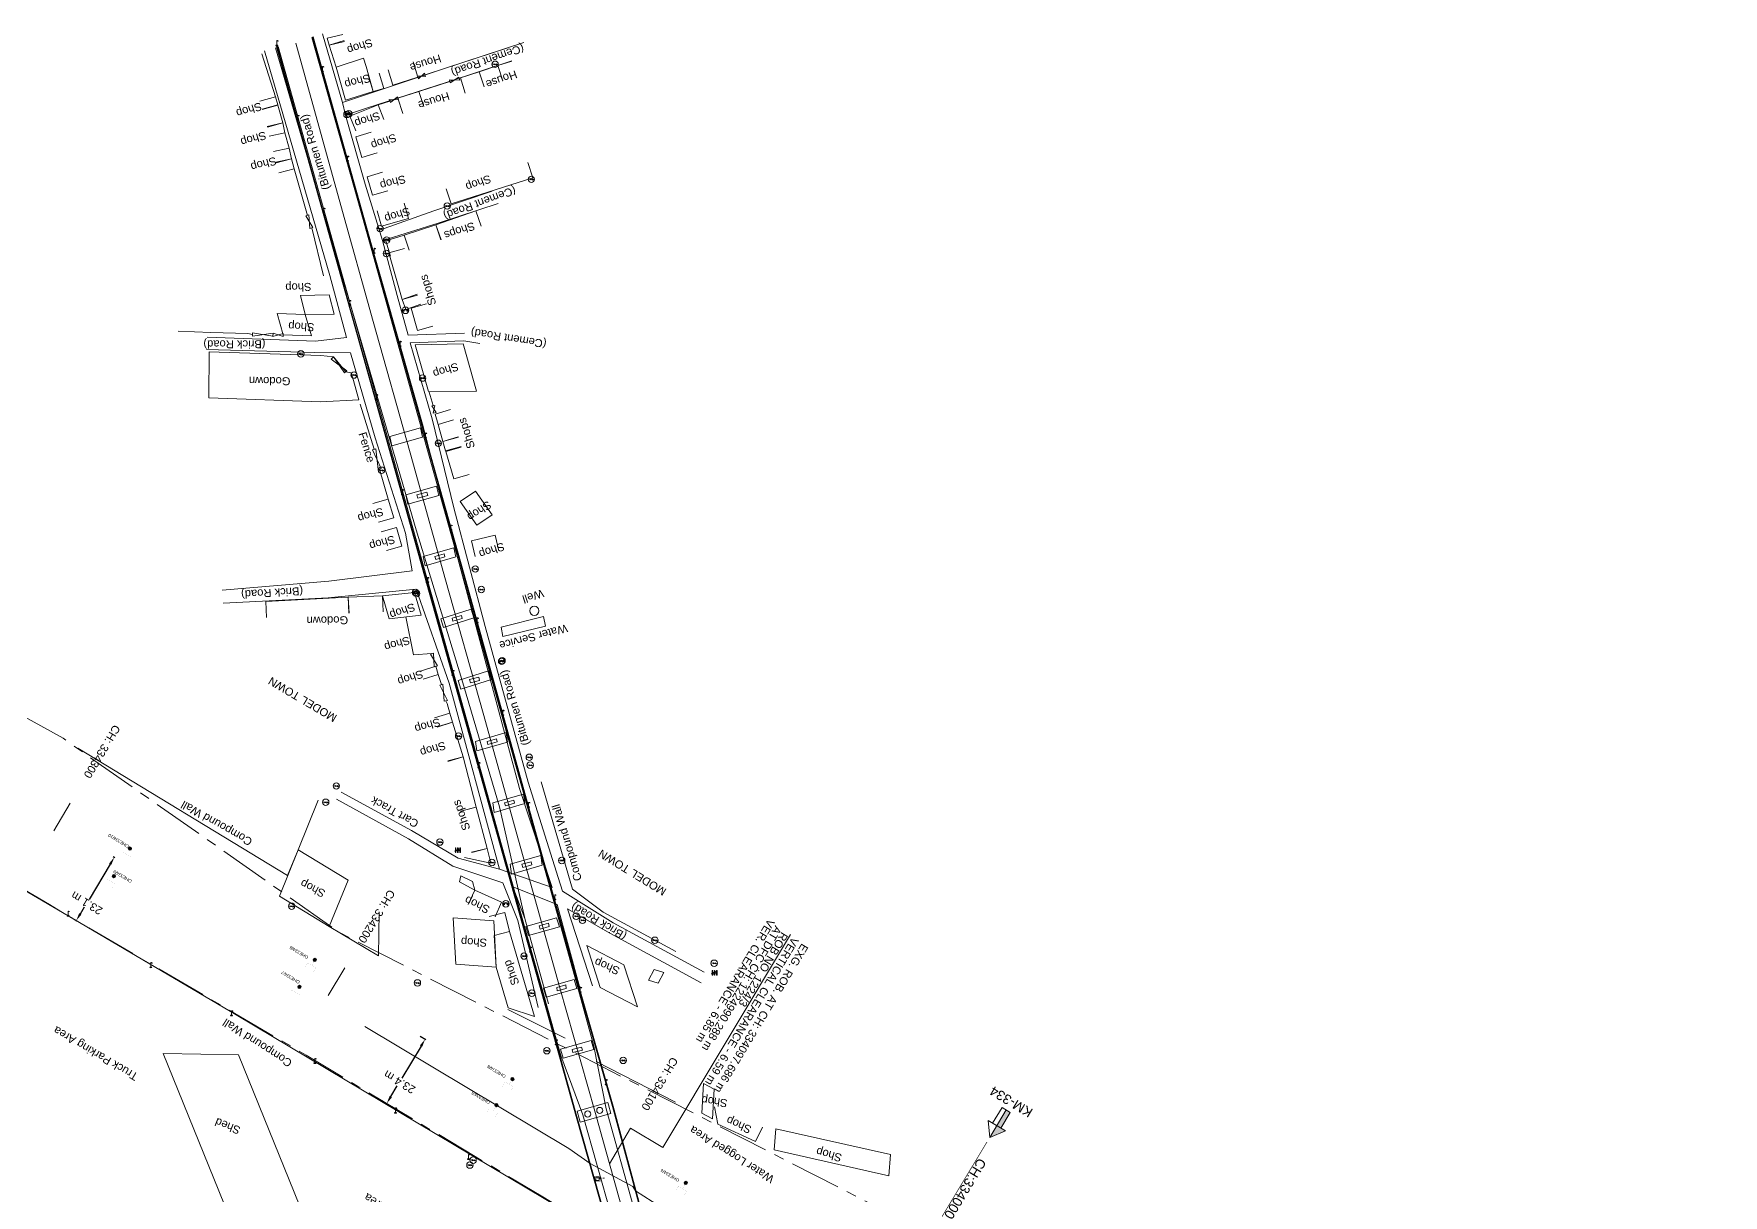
# Model space of a CAD drawing. Header units: metres. Extents: x -1651858 to 619161, y 795717 to 3398838.
# Drawn here: x 616146 to 616674, y 3398475 to 3398838 of the extents above; entities that cross this region are included whole.
import ezdxf
from ezdxf.enums import TextEntityAlignment as Align

# ---------------------------------------------------------------- set-up
doc = ezdxf.new("R2010")
doc.units = ezdxf.units.M
doc.header["$MEASUREMENT"] = 0
doc.linetypes.add('CENTER', pattern=[50.8, 31.75, -6.35, 6.35, -6.35])
doc.linetypes.add('PHANTOM2', pattern=[1.25, 0.625, -0.125, 0.125, -0.125, 0.125, -0.125])
doc.layers.get('Defpoints').update_dxf_attribs({"lineweight": 0})
for name, color, linetype, lineweight in [('Bridge Parapet', 7, 'Continuous', 0), ('Cart Track', 34, 'Continuous', 0), ('Commercial Building Pucca', 251, 'Continuous', 0), ('Commercial Building Semipucca', 251, 'Continuous', 0), ('Compound Wall', 251, 'Continuous', 0), ('DFCC BOUNDARY', 6, 'CENTER', 0), ('Electric Pole', 251, 'Continuous', 0), ('Existing Chainage', 7, 'Continuous', 0), ('Existing Railway Boundary', 7, 'CENTER', 0), ('Fence', 251, 'F-LINE', 0), ('Flyover', 34, 'Continuous', 0), ('Gate', 251, 'Continuous', 0), ('Grill', 251, 'Continuous', 0), ('KM STONE', 7, 'Continuous', 0), ('Lamp_Post', 7, 'Continuous', 0), ('LC DETAILS IN PLAN', 7, 'Continuous', 0), ('MATCH LINE', 7, 'Continuous', 0), ('OHE MAST', 8, 'Continuous', 0), ('OHE MAST TEXT', 8, 'Continuous', 0), ('Piers_Abutment', 7, 'Continuous', 0), ('Residential Building Pucca', 251, 'Continuous', 0), ('Shed', 251, 'Continuous', 0), ('Subroad Edge', 34, 'Continuous', 0), ('Tbm Pillar', 251, 'Continuous', 0), ('Telephone_Pole', 251, 'Continuous', 0), ('Text', 251, 'Continuous', 0), ('Transformer', 251, 'Continuous', 0), ('Village Name', 7, 'Continuous', 0), ('Well', 5, 'Continuous', 0)]:
    doc.layers.add(name, color=color, linetype=linetype, lineweight=lineweight)
doc.styles.get("Standard").update_dxf_attribs({"font": 'arial.ttf'})
doc.styles.add('Style-Arial', font='arial.ttf')
doc.styles.add('Text', font='arial.ttf', dxfattribs={"height": 2})
doc.styles.add('Vill txt', font='arial.ttf', dxfattribs={"height": 3})
doc.linetypes.add('F-LINE', pattern='A,0.6,["X",Standard,S=0.3,R=0,X=0,Y=-0.15],0.1', length=0.7)
doc.dimstyles.new('DIM', dxfattribs={"dimtxt": 2.5, "dimasz": 2.5, "dimexe": 0.18, "dimexo": 0.0625, "dimgap": 0.09, "dimtad": 0, "dimtih": 1, "dimtoh": 1, "dimdec": 3, "dimzin": 0, "dimdsep": 46, "dimtxsty": 'Standard', "dimcen": 0.09, "dimadec": 0, "dimazin": 0, "dimtfac": 1, "dimtdec": 3, "dimtofl": 0, "dimtmove": 0, "dimatfit": 3, "dimfxl": 1, "dimtolj": 1, "dimtzin": 0, "dimarcsym": 0})

# ---------------------------------------------------------------- blocks, each defined once
blk = doc.blocks.new('GT')
at = {"layer": 'Gate'}
for p, q in [((-0.5, -0.5), (-0.5, 0.5)), ((-0.5, 0.5), (0.5, -0.5)), ((0.5, 0.5), (0.5, -0.5))]:
    blk.add_line(p, q, dxfattribs=at)
at = {"layer": 'Gate', "flags": 128}
blk.add_lwpolyline([(0.5, 0.5), (-0.5, -0.5)], dxfattribs=at)
blk = doc.blocks.new('EP')
at = {"extrusion": (0, 0, -1)}
blk.add_hatch(color=8, dxfattribs=at).paths.add_polyline_path([(-0.31, -0.24), (-0.94, -0.01), (-0.41, -0.1), (-0.43, 0.15), (0.21, -0.05), (0.21, 0.16), (0.93, -0.01), (0.31, 0.07), (0.31, -0.19), (-0.31, 0)])
at = {"color": 8}
for p, q in [((-0.93, -0.01), (-0.21, 0.16)), ((-0.31, 0.07), (-0.93, -0.01)), ((-0.31, -0.19), (-0.31, 0.07)), ((0.31, 0), (-0.31, -0.19)), ((-0.21, 0.16), (-0.21, -0.05)), ((-0.21, -0.05), (0.43, 0.15)), ((0.31, -0.24), (0.31, 0)), ((0.43, 0.15), (0.41, -0.1)), ((0.94, -0.01), (0.31, -0.24)), ((0.41, -0.1), (0.94, -0.01))]:
    blk.add_line(p, q, dxfattribs=at)
blk.add_circle((0, 0), 1, dxfattribs=at)
blk = doc.blocks.new('LP')
at = {"flags": 128}
for points in [[(0, 0), (0, 1.5)], [(0.25, 1.35), (0.44, 1.35)]]:
    blk.add_lwpolyline(points, dxfattribs=at)
for centre, radius, start, end in [((0.07, 0.99), 0.519, 57.6425, 97.3165), ((0.34, 1.33), 0.094, 11.7012, 168.0476)]:
    blk.add_arc(centre, radius, start, end)
at = {"extrusion": (0, 0, -1)}
blk.add_ellipse((0, 0.01), major_axis=(0.308, 0), ratio=0.400495, dxfattribs=at)
blk.add_ellipse((0.35, 1.36), major_axis=(0.0017, 0.0438), ratio=0.461056, start_param=1.74022, end_param=4.575836)
blk = doc.blocks.new('TP')
at = {"layer": 'Telephone_Pole'}
blk.add_hatch(color=8, dxfattribs=at).paths.add_polyline_path([(0.49, 0.08, -0.516403), (0.5, 0.04, 0.157799), (0.42, -0.19, 0.257253), (0.43, -0.21), (0.7, -0.4, 0.297943), (0.73, -0.4, 0.213635), (0.94, -0.09, 0.292624), (0.86, 0.1, 0.314672), (-0.86, 0.1, 0.297888), (-0.94, -0.1, 0.205841), (-0.73, -0.4, 0.297943), (-0.7, -0.4), (-0.43, -0.21, 0.257253), (-0.42, -0.19, 0.155164), (-0.5, 0.04, -0.510878), (-0.49, 0.08, -0.167449)])
at = {"layer": 'Telephone_Pole', "color": 8}
for p, q in [((-0.7, -0.4), (-0.43, -0.21)), ((0.7, -0.4), (0.43, -0.21))]:
    blk.add_line(p, q, dxfattribs=at)
blk.add_circle((0, 0), 1.03, dxfattribs=at)
for centre, radius, start, end in [((0.01, -1.13), 1.5, 55.3659, 125.2353), ((-0.48, 0.05), 0.0243, 109.2181, 217.464), ((-0.82, -0.21), 0.402, 2.1844, 37.464), ((0.01, -1.34), 1.5, 71.1943, 109.2181), ((0.82, -0.21), 0.402, 141.9464, 177.8156), ((0.48, 0.06), 0.0243, 321.9464, 71.1943), ((0.75, -0.06), 0.194, 350.1231, 55.3659), ((-0.44, -0.19), 0.0258, 304.4776, 2.1844), ((0.44, -0.19), 0.0258, 177.8156, 235.5224), ((0.72, -0.38), 0.0258, 235.5224, 301.8866), ((0.49, -0.01), 0.462, 301.8866, 350.1231)]:
    blk.add_arc(centre, radius, start, end, dxfattribs=at)
for p in [(-0.44, -0.22), (0.44, -0.22)]:
    blk.add_point(p, dxfattribs=at)
blk = doc.blocks.new('TRF')
at = {"extrusion": (0, 0, -1)}
blk.add_hatch(color=256, dxfattribs=at).paths.add_polyline_path([(0.18, -0.39), (-0.98, 0.09), (-0.22, -0.04), (-0.38, 0.42), (0.98, -0.29), (-0.02, 0.04)])
for p, q in [((-0.69, 0.72), (-0.69, -0.72)), ((-0.52, 0.72), (-0.69, 0.72)), ((-0.52, -0.72), (-0.52, 0.72)), ((0, 0.72), (0, -0.72)), ((0.17, 0.72), (0, 0.72)), ((0.17, -0.72), (0.17, 0.72)), ((0.7, 0.72), (0.7, -0.72)), ((0.87, 0.72), (0.7, 0.72)), ((0.87, -0.72), (0.87, 0.72)), ((-0.69, -0.72), (-0.52, -0.72)), ((0, -0.72), (0.17, -0.72)), ((0.7, -0.72), (0.87, -0.72))]:
    blk.add_line(p, q)
at = {"flags": 128}
blk.add_lwpolyline([(0.22, -0.04), (0.38, 0.42), (-0.98, -0.29), (0.02, 0.04), (-0.18, -0.39), (0.98, 0.09), (0.22, -0.04)], close=True, dxfattribs=at)
blk = doc.blocks.new('TBM')
at = {"const_width": 0.042, "flags": 128}
blk.add_lwpolyline([(0.84, -0.84), (-0.84, -0.84), (-0.84, 0.84), (0.84, 0.84), (0.84, -0.84)], close=True, dxfattribs=at)
blk.add_3dface([(0.5, -0.5), (-0.5, -0.5), (-0.5, 0.5), (0.5, 0.5)])
blk = doc.blocks.new('OHE MAST')
h = blk.add_hatch(color=256)
edge = h.paths.add_edge_path()
edge.add_arc((0, 0), 0.514, 0, 360)
at = {"const_width": 0.01, "flags": 128}
for points in [[(1.5, 3.5), (1.5, 2), (-1.5, 2), (-1.5, 3.5)], [(0, 2), (0, 0)]]:
    blk.add_lwpolyline(points, dxfattribs=at)
blk.add_circle((0, 0), 0.514)
blk = doc.blocks.new('KM POST PLAN')
at = {"extrusion": (0, 0, -1)}
h = blk.add_hatch(color=256, dxfattribs=at)
h.paths.add_polyline_path([(0, -20), (0, -8.5), (3, -8.5), (3, -20)])
h.paths.add_polyline_path([(0, -8.5), (0, 0), (6.3, -8.5), (3, -8.5)], flags=16)
at = {"flags": 128}
for points in [[(0, 0), (-6.3, -8.5), (6.3, -8.5)], [(0, 0), (0, -20)], [(0, 0), (6.3, -8.5)], [(3, -8.5), (3, -20), (-3, -20), (-3, -8.5)]]:
    blk.add_lwpolyline(points, dxfattribs=at)
at = {"style": 'Style-Arial'}
blk.add_attdef('KM-POST', text='', height=6, dxfattribs=at).set_placement((0, -26, -263.9), align=Align.MIDDLE_CENTER)
blk = doc.blocks.new('*D27')
at = {"layer": 'Defpoints', "color": 0, "linetype": 'ByBlock', "ltscale": 5, "transparency": 16777216}
for p in [(616266.84, 3398524.88), (616268.43, 3398523.93), (616254.82, 3398504.78)]:
    blk.add_point(p, dxfattribs=at)
at = {"layer": 'DFCC BOUNDARY', "color": 0, "linetype": 'ByBlock', "lineweight": -2, "ltscale": 5, "transparency": 16777216}
for p, q in [((616267.14, 3398521.78), (616261.12, 3398511.71)), ((616266.89, 3398524.85), (616268.58, 3398523.83)), ((616254.87, 3398504.75), (616256.56, 3398503.74)), ((616257.69, 3398505.98), (616259.72, 3398509.37))]:
    blk.add_line(p, q, dxfattribs=at)
at = {"layer": 'DFCC BOUNDARY', "color": 0, "linetype": 'ByBlock', "ltscale": 5, "transparency": 16777216}
for points in [[(616266.79, 3398522), (616267.5, 3398521.57), (616268.43, 3398523.93)], [(616257.33, 3398506.19), (616258.05, 3398505.76), (616256.41, 3398503.83)]]:
    blk.add_solid(points, dxfattribs=at)
at = {"layer": 'DFCC BOUNDARY', "color": 0, "linetype": 'ByBlock', "ltscale": 5, "transparency": 16777216, "insert": (616260.42, 3398510.54), "char_height": 2.5, "attachment_point": 5, "rotation": 149}
blk.add_mtext('\\A1;23.4 m', dxfattribs=at)
blk = doc.blocks.new('*D29')
at = {"layer": 'Defpoints', "color": 0, "linetype": 'ByBlock', "ltscale": 5, "transparency": 16777216}
for p in [(616170.85, 3398581.04), (616171.28, 3398580.78), (616158.95, 3398561.26)]:
    blk.add_point(p, dxfattribs=at)
at = {"layer": 'DFCC BOUNDARY', "color": 0, "linetype": 'ByBlock', "lineweight": -2, "ltscale": 5, "transparency": 16777216}
for p, q in [((616170.9, 3398581.01), (616171.44, 3398580.69)), ((616169.99, 3398578.64), (616163.38, 3398567.63)), ((616160.68, 3398563.14), (616161.97, 3398565.29)), ((616159.01, 3398561.23), (616159.54, 3398560.91))]:
    blk.add_line(p, q, dxfattribs=at)
at = {"layer": 'DFCC BOUNDARY', "color": 0, "linetype": 'ByBlock', "ltscale": 5, "transparency": 16777216}
for points in [[(616169.64, 3398578.85), (616170.35, 3398578.42), (616171.28, 3398580.78)], [(616160.32, 3398563.36), (616161.03, 3398562.93), (616159.39, 3398561)]]:
    blk.add_solid(points, dxfattribs=at)
at = {"layer": 'DFCC BOUNDARY', "color": 0, "linetype": 'ByBlock', "ltscale": 5, "transparency": 16777216, "insert": (616162.67, 3398566.46), "char_height": 2.5, "attachment_point": 5, "rotation": 149}
blk.add_mtext('\\A1;23.1 m', dxfattribs=at)

msp = doc.modelspace()

# ---------------------------------------------------------------- linework, layer by layer
at = {"layer": 'Bridge Parapet', "flags": 128}
for points in [[(616222.2042, 3398834.1574), (616222.0116, 3398834.1036)], [(616438.8355, 3398058.7995), (616415.8452, 3398141.239), (616389.4367, 3398234.8355), (616363.5489, 3398328.078), (616339.0644, 3398416.0427), (616328.4092, 3398454.8057), (616324.713, 3398467.7736), (616315.5997, 3398499.7189), (616304.8458, 3398538.2146), (616291.8462, 3398584.6177), (616268.9126, 3398666.1631), (616246.4001, 3398746.7052), (616222.0116, 3398834.1036)], [(616439.0281, 3398058.8532), (616416.0377, 3398141.293), (616389.6292, 3398234.8894), (616363.7415, 3398328.1315), (616339.2571, 3398416.096), (616328.6017, 3398454.8596), (616324.9053, 3398467.8284), (616315.7921, 3398499.7732), (616305.0384, 3398538.2684), (616292.0387, 3398584.6717), (616269.1051, 3398666.2171), (616246.5927, 3398746.7589), (616222.2042, 3398834.1574)], [(616233.2613, 3398837.1308), (616233.4538, 3398837.1849)], [(616450.1564, 3398061.4299), (616427.1661, 3398143.8697), (616400.9907, 3398237.5567), (616374.8192, 3398331.3519), (616350.3347, 3398419.0164), (616339.2466, 3398457.8118), (616335.4245, 3398471.7073), (616326.9932, 3398502.9132), (616315.909, 3398541.5432), (616303.0579, 3398587.6069), (616280.3727, 3398669.0917), (616257.9579, 3398749.1494), (616233.2613, 3398837.1308)], [(616450.349, 3398061.4836), (616427.3587, 3398143.9234), (616401.1833, 3398237.6105), (616375.0118, 3398331.4057), (616350.5271, 3398419.0708), (616339.4392, 3398457.8658), (616335.6174, 3398471.7599), (616327.1858, 3398502.9669), (616316.1014, 3398541.5976), (616303.2506, 3398587.6606), (616280.5653, 3398669.1455), (616258.1504, 3398749.2034), (616233.4538, 3398837.1849)]]:
    msp.add_lwpolyline(points, dxfattribs=at)
at = {"layer": 'Cart Track', "flags": 128}
for points in [[(616267.5763, 3398716.1809), (616274.6538, 3398689.0175), (616297.8608, 3398602.3163), (616308.1276, 3398571.3282)], [(616311.292, 3398570.2262), (616309.9713, 3398574.5132), (616300.5639, 3398604.2752), (616287.1266, 3398652.9146), (616277.3712, 3398690.0499), (616270.581, 3398717.7802)], [(616242.1375, 3398601.1234), (616264.1877, 3398589.1078), (616278.6922, 3398580.5287), (616291.6208, 3398577.0769), (616308.1276, 3398571.3282)], [(616292.6468, 3398572.8216), (616277.0903, 3398578.0411), (616263.2108, 3398586.5689), (616240.7197, 3398598.9681)], [(616303.7086, 3398533.8342), (616297.3541, 3398561.032), (616292.6468, 3398572.8216)], [(616309.6201, 3398566.0155), (616295.7667, 3398571.5705)], [(616306.9426, 3398534.9342), (616299.5584, 3398561.6486), (616295.7667, 3398571.5705)], [(616316.774, 3398540.0255), (616309.6201, 3398566.0155)], [(616312.9331, 3398564.687), (616320.6638, 3398540.5797)]]:
    msp.add_lwpolyline(points, dxfattribs=at)
at = {"layer": 'Commercial Building Pucca', "flags": 128}
for points in [[(616243.2339, 3398835.7468), (616238.3705, 3398834.5924), (616237.8448, 3398836.8072), (616242.7082, 3398837.9615)], [(616249.1487, 3398830.5382), (616240.5668, 3398827.7655), (616238.3705, 3398834.5924), (616243.1288, 3398836.1233)], [(616252.1985, 3398820.1138), (616249.9576, 3398827.9374), (616249.1487, 3398830.5382)], [(616254.0407, 3398825.9018), (616255.4993, 3398821.1208), (616252.1985, 3398820.1138), (616250.74, 3398824.8948)], [(616216.7999, 3398817.1544), (616221.6133, 3398818.5023), (616222.3321, 3398815.9353), (616217.5187, 3398814.5874)], [(616217.5195, 3398814.5422), (616222.3291, 3398815.9037), (616223.9161, 3398810.2976), (616219.1065, 3398808.9361)], [(616246.7384, 3398807.8239), (616244.8854, 3398812.4663), (616253.6981, 3398815.9839), (616255.5511, 3398811.3415)], [(616219.0329, 3398809.23), (616223.9161, 3398810.2976), (616224.5812, 3398807.2553), (616219.698, 3398806.1877)], [(616253.4598, 3398800.9471), (616248.6599, 3398799.552), (616246.7849, 3398806.0034), (616251.5848, 3398807.3984)], [(616221.0715, 3398801.3428), (616225.9552, 3398802.4081), (616226.6741, 3398799.1122), (616221.7904, 3398798.0469)], [(616221.8322, 3398797.8711), (616226.6749, 3398799.1095), (616227.4888, 3398795.9264), (616222.6461, 3398794.688)], [(616300.5189, 3398797.9559), (616302.0507, 3398793.1978), (616276.5171, 3398784.9778), (616274.9853, 3398789.7358)], [(616256.7613, 3398789.0915), (616251.9607, 3398787.6987), (616250.2737, 3398793.5133), (616255.0743, 3398794.9061)], [(616261.8628, 3398785.2608), (616263.2365, 3398780.4548), (616254.8027, 3398778.0441), (616253.4289, 3398782.8501)], [(616273.4143, 3398773.7856), (616271.7877, 3398778.5121), (616284.303, 3398782.8189), (616285.9295, 3398778.0924)], [(616257.6281, 3398768.692), (616256.1215, 3398773.4581), (616261.8655, 3398775.2737), (616263.3721, 3398770.5076)], [(616263.4164, 3398770.5218), (616261.8655, 3398775.2737), (616271.7877, 3398778.5121), (616273.3386, 3398773.7602)], [(616266.0428, 3398756.4339), (616261.2309, 3398755.0808), (616257.1129, 3398769.7248), (616261.9248, 3398771.0779)], [(616267.0488, 3398753.6497), (616262.341, 3398751.9698), (616261.2309, 3398755.0808), (616265.9387, 3398756.7607)], [(616270.8318, 3398746.7596), (616266.0243, 3398745.3909), (616264.0219, 3398752.4238), (616268.8294, 3398753.7926)], [(616277.2579, 3398717.4844), (616272.4592, 3398716.0851), (616271.5155, 3398719.3211), (616276.3142, 3398720.7205)], [(616278.7851, 3398712.173), (616273.9812, 3398710.7917), (616272.4592, 3398716.0851), (616277.2631, 3398717.4663)], [(616279.6228, 3398709.2104), (616274.8128, 3398707.8503), (616273.9846, 3398710.7795), (616278.7945, 3398712.1395)], [(616282.1815, 3398700.4116), (616277.3793, 3398699.0246), (616274.9007, 3398707.6062), (616279.7029, 3398708.9932)], [(616252.1037, 3398691.3656), (616256.9017, 3398692.767), (616258.6056, 3398686.9336), (616253.8076, 3398685.5321)], [(616254.6552, 3398682.51), (616259.463, 3398683.8776), (616261.1184, 3398678.0579), (616256.3106, 3398676.6903)], [(616284.0854, 3398674.8125), (616282.9303, 3398679.6758), (616290.2928, 3398681.4244), (616291.4479, 3398676.5612)], [(616218.8794, 3398655.7141), (616218.6174, 3398660.7058), (616244.3659, 3398662.057), (616244.6278, 3398657.0654)], [(616244.5695, 3398657.0628), (616244.3695, 3398662.0573), (616255.1304, 3398662.4882), (616255.3304, 3398657.4937)], [(616292.1396, 3398652.738), (616292.6774, 3398649.7933), (616306.0653, 3398653.015), (616305.3838, 3398656.0689), (616292.1396, 3398652.738)], [(616266.9734, 3398638.9915), (616271.7458, 3398640.4781), (616272.5315, 3398637.956), (616267.7591, 3398636.4693)], [(616276.0854, 3398625.8681), (616275.2588, 3398628.8791)], [(616271.3172, 3398624.3683), (616276.0854, 3398625.8681), (616276.9892, 3398622.995), (616272.2209, 3398621.4952)], [(616272.212, 3398621.5358), (616276.9931, 3398622.9939), (616280.2991, 3398612.1539), (616275.5179, 3398610.6958)], [(616275.4672, 3398610.8917), (616280.3077, 3398612.1387), (616284.3391, 3398596.4897), (616279.4986, 3398595.2427)], [(616279.5491, 3398595.1803), (616284.3821, 3398596.4561), (616287.7872, 3398583.5573), (616282.9542, 3398582.2814)], [(616282.9322, 3398582.3712), (616287.7881, 3398583.5568), (616288.9158, 3398578.9379), (616280.7028, 3398580.7437)], [(616281.9062, 3398566.0115), (616283.9773, 3398570.5608), (616292.3193, 3398566.7631), (616290.2482, 3398562.2138)], [(616288.47, 3398562.2892), (616293.3142, 3398563.5221), (616294.8161, 3398557.6205), (616289.972, 3398556.3876)]]:
    msp.add_lwpolyline(points, dxfattribs=at)
for points in [[(616200.8838, 3398738.7773), (616235.8462, 3398737.5693), (616239.7667, 3398737.1691), (616243.5913, 3398732.5217), (616245.315, 3398732.2249), (616245.9919, 3398729.7806), (616247.7439, 3398723.7472), (616235.7416, 3398723.1556), (616200.7728, 3398724.3638), (616200.8838, 3398738.7773)], [(616289.972, 3398556.3876), (616290.6247, 3398546.4546), (616294.394, 3398533.6892), (616302.6352, 3398531.0362), (616294.8161, 3398557.6205), (616289.972, 3398556.3876)]]:
    msp.add_lwpolyline(points, close=True, dxfattribs=at)
at = {"layer": 'Commercial Building Pucca'}
for points in [[(616230.968, 3398750.4469), (616239.9971, 3398750.5872), (616238.4656, 3398756.5401), (616229.4363, 3398756.3997)], [(616224.0668, 3398744.0312), (616232.8665, 3398743.7534), (616230.968, 3398750.4469), (616222.168, 3398750.7247)], [(616269.4129, 3398726.3213), (616265.3216, 3398740.9294), (616280.3454, 3398741.2716), (616284.4879, 3398726.4804)], [(616284.1325, 3398695.2391), (616279.3799, 3398691.9663), (616284.5813, 3398684.5968), (616289.3339, 3398687.8696)], [(616255.1304, 3398662.4882), (616265.1093, 3398663.593), (616267.1468, 3398656.47), (616257.1467, 3398655.3629)], [(616279.6016, 3398574.952), (616283.2063, 3398573.2666), (616283.9773, 3398570.5608), (616279.1293, 3398573.0919)], [(616277.1822, 3398561.8271), (616277.9629, 3398547.3672), (616290.6196, 3398546.4701), (616289.8366, 3398560.9726)], [(616330.5042, 3398547.1649), (616318.9223, 3398553.2399), (616323.1446, 3398540.0733), (616334.7265, 3398533.9983)], [(616338.2072, 3398542.3551), (616340.018, 3398545.6644), (616342.9972, 3398544.7928), (616341.1863, 3398541.4835)], [(616377.9961, 3398495.9351), (616377.5086, 3398489.3397), (616413.3381, 3398481.2697), (616413.8257, 3398487.866)]]:
    msp.add_3dface(points, dxfattribs=at)
at = {"layer": 'Commercial Building Semipucca', "flags": 128}
for points in [[(616228.7548, 3398583.1509), (616244.3155, 3398573.6744), (616238.465, 3398559.1751), (616222.9043, 3398568.6516), (616228.7548, 3398583.1509)], [(616373.7915, 3398496.4369), (616371.6779, 3398491.9072), (616359.8977, 3398497.4039), (616358.8686, 3398502.8243)]]:
    msp.add_lwpolyline(points, dxfattribs=at)
at = {"layer": 'Commercial Building Semipucca'}
msp.add_3dface([(616358.2124, 3398499.0826), (616354.8807, 3398500.8418), (616355.4409, 3398510.0985), (616358.7756, 3398508.3377)], dxfattribs=at)
at = {"layer": 'Compound Wall', "flags": 128}
for points in [[(616268.3718, 3398825.334), (616299.2253, 3398835.4874)], [(616221.6133, 3398818.5023), (616217.4295, 3398831.9513)], [(616240.5668, 3398827.7655), (616243.5539, 3398817.425), (616252.1985, 3398820.1138)], [(616291.1225, 3398828.225), (616295.5293, 3398829.5927)], [(616266.4822, 3398820.1669), (616276.1243, 3398823.2723)], [(616253.6981, 3398815.9839), (616257.3719, 3398817.1194)], [(616225.9552, 3398802.4081), (616224.5812, 3398807.2553)], [(616231.6091, 3398781.4099), (616227.459, 3398795.9387)], [(616236.6055, 3398762.4771), (616232.9603, 3398777.5125)], [(616191.1956, 3398745.2395), (616201.4292, 3398744.8489)], [(616201.4292, 3398744.8489), (616213.0365, 3398744.4602)], [(616213.0396, 3398744.4596), (616214.4654, 3398744.2112)], [(616270.9524, 3398721.9457), (616269.7227, 3398726.1339)], [(615933.002, 3398698.5462), (615972.4256, 3398674.5651), (616005.3543, 3398654.2252), (616088.3818, 3398602.6288), (616156.8342, 3398562.4438), (616209.3166, 3398531.5873)], [(616264.7315, 3398644.0509), (616262.4218, 3398655.9469)], [(616270.5292, 3398644.4485), (616264.7315, 3398644.0509)], [(616272.5315, 3398637.956), (616273.5078, 3398634.7531)], [(616275.2588, 3398628.8791), (616274.8668, 3398629.6627)], [(616159.9098, 3398614.9254), (616225.362, 3398575.0665), (616228.7593, 3398583.1506), (616234.9366, 3398598.5921)], [(616346.7768, 3398551.3735), (616324.0115, 3398563.6077), (616314.4994, 3398570.8217), (616304.6949, 3398604.3269)], [(616238.465, 3398559.1751), (616253.8033, 3398549.9445), (616254.0841, 3398563.7431)], [(616209.3166, 3398531.5873), (616322.851, 3398463.817), (616321.9412, 3398458.9097)], [(616312.1719, 3398524.2726), (616294.2515, 3398533.2011)], [(616346.6458, 3398504.2246), (616321.9033, 3398516.957)]]:
    msp.add_lwpolyline(points, dxfattribs=at)
at = {"layer": 'DFCC BOUNDARY', "lineweight": 0, "ltscale": 0.5, "flags": 128}
msp.add_lwpolyline([(615815.014, 3398768.0614), (615835.4961, 3398756.3215), (615847.191, 3398749.5972), (615868.9093, 3398736.9504), (615885.3091, 3398727.0081), (615901.9021, 3398717.0798), (615922.1884, 3398704.9199), (615942.5882, 3398692.6919), (615949.6278, 3398688.4701), (615970.7591, 3398675.0974), (616056.0656, 3398622.8799), (616072.3874, 3398613.1076), (616096.3103, 3398598.7845), (616113.4533, 3398588.5045), (616130.3605, 3398578.3659), (616151.0552, 3398565.9857), (616158.9536, 3398561.2607), (616228.0059, 3398520.8509), (616231.2289, 3398518.906), (616247.3195, 3398509.2733), (616283.9979, 3398487.3031), (616304.6518, 3398474.9256), (616326.9405, 3398461.5588), (616349.7841, 3398447.8593), (616371.1383, 3398435.0259), (616392.4976, 3398422.1893), (616399.5331, 3398417.955), (616399.5239, 3398417.9398)], dxfattribs=at)
at = {"layer": 'Existing Chainage', "linetype": 'Continuous', "lineweight": 13, "flags": 128}
for points in [[(616157.516, 3398597.6618), (616152.3822, 3398589.0801)], [(616243.299, 3398546.1942), (616238.1324, 3398537.6323)]]:
    msp.add_lwpolyline(points, dxfattribs=at)
at = {"layer": 'Existing Railway Boundary', "ltscale": 0.5, "flags": 128}
msp.add_lwpolyline([(615837.9764, 3398803.7151), (615849.5142, 3398796.835), (615894.7969, 3398769.958), (615937.4983, 3398743.942), (615981.9902, 3398717.098), (616068.5113, 3398669.173), (616067.1408, 3398666.777), (616155.2607, 3398617.97), (616241.8019, 3398557.182), (616565.2008, 3398392.086), (616565.2008, 3398392.086), (616804.6072, 3398248.331), (616912.456, 3398182.568), (616957.6006, 3398155.162), (616991.8302, 3398135.404), (617436.1711, 3397855.952)], dxfattribs=at)
at = {"layer": 'Fence'}
for points in [[(616252.4915, 3398708.2977), (616248.1306, 3398722.4105)], [(616254.1477, 3398702.1108), (616256.9106, 3398692.7666)]]:
    msp.add_lwpolyline(points, dxfattribs=at)
at = {"layer": 'Flyover', "flags": 128}
for points in [[(616439.2775, 3398059.0335), (616428.4115, 3398097.6994), (616416.1855, 3398141.523), (616403.1168, 3398188.4161), (616390.0513, 3398235.0395), (616376.0788, 3398284.8219), (616363.9392, 3398328.263), (616351.7733, 3398372.1215), (616339.5195, 3398416.0459), (616333.9592, 3398435.6862), (616334.1175, 3398435.8699), (616330.3105, 3398455.2816), (616326.6676, 3398468.5879), (616317.7154, 3398500.3079), (616310.8492, 3398518.8446), (616292.2619, 3398584.676), (616281.31, 3398623.9885), (616269.4969, 3398666.2269), (616258.3836, 3398705.7229), (616246.9234, 3398746.7724), (616222.4801, 3398834.1513)], [(616444.7928, 3398060.2904), (616433.962, 3398098.7409), (616421.6189, 3398142.8988), (616408.3231, 3398190.368), (616395.4475, 3398236.4997), (616381.4872, 3398286.7613), (616369.2963, 3398329.9661), (616357.0876, 3398373.4476), (616344.7897, 3398417.4522), (616330.1645, 3398470.0963), (616321.4365, 3398501.4741), (616310.5482, 3398539.9307), (616297.6079, 3398586.1348), (616286.4942, 3398625.8023), (616274.8121, 3398667.4594), (616263.7367, 3398707.2489), (616252.1645, 3398748.1964), (616242.0684, 3398784.4583), (616228.0356, 3398835.2198)], [(616449.806, 3398062.0944), (616426.9442, 3398143.8048), (616413.4344, 3398192.2416), (616400.7364, 3398237.5482), (616386.6578, 3398287.8483), (616374.5278, 3398331.2679), (616362.5179, 3398374.3664), (616350.0616, 3398418.9404), (616344.314, 3398438.7571), (616337.5704, 3398457.3092), (616333.6408, 3398471.0783), (616324.9658, 3398502.2134), (616321.1216, 3398521.7197), (616315.7381, 3398541.554), (616302.928, 3398587.5358), (616291.7444, 3398627.2867), (616280.0797, 3398668.9603), (616268.9669, 3398708.7366), (616257.6818, 3398749.1429), (616247.375, 3398786.0866), (616232.9961, 3398837.0262)]]:
    msp.add_lwpolyline(points, dxfattribs=at)
at = {"layer": 'Grill', "flags": 128}
msp.add_lwpolyline([(616249.5183, 3398527.8878), (616313.3658, 3398489.7687), (616319.9335, 3398485.1217), (616333.3472, 3398477.8976), (616334.1312, 3398476.557), (616342.0096, 3398471.5096), (616346.6593, 3398468.5687), (616357.7375, 3398463.182), (616392.665, 3398442.0557)], dxfattribs=at)
at = {"layer": 'LC DETAILS IN PLAN', "lineweight": 13, "flags": 128}
msp.add_lwpolyline([(616382.6043, 3398556.6244), (616342.6865, 3398490.0626), (616332.5516, 3398496.1406), (616326.0303, 3398484.9591)], dxfattribs=at)
at = {"layer": 'MATCH LINE', "linetype": 'PHANTOM2', "ltscale": 15, "const_width": 0.2}
msp.add_lwpolyline([(616443.9837, 3398491.8107), (616377.089, 3398380.664)], dxfattribs=at)
at = {"layer": 'Piers_Abutment', "elevation": 270.068}
msp.add_lwpolyline([(616325.4943, 3398504.0995), (616325.692, 3398503.398), (616326.43, 3398500.691), (616316.854, 3398497.998), (616315.88, 3398501.401)], close=True, dxfattribs=at)
at = {"layer": 'Piers_Abutment'}
for centre, radius in [((616319.2345, 3398500.5385, 265.112), 0.9537), ((616322.9825, 3398501.669, 265.955), 0.9533)]:
    msp.add_circle(centre, radius, dxfattribs=at)
for points in [[(616258.019, 3398709.4039), (616257.3375, 3398712.3302), (616266.9514, 3398715.0458), (616267.6331, 3398712.1189)], [(616263.0521, 3398691.109), (616262.3706, 3398694.0353), (616271.9845, 3398696.7509), (616272.6662, 3398693.8239)], [(616268.9203, 3398694.9314), (616269.249, 3398693.9067), (616266.1582, 3398693.0427), (616265.8294, 3398694.0674)], [(616268.4161, 3398671.8883), (616267.7941, 3398674.7716), (616277.4027, 3398677.5304), (616278.0249, 3398674.6462)], [(616274.321, 3398675.5932), (616274.5929, 3398674.6445), (616271.7173, 3398673.8296), (616271.4454, 3398674.7783)], [(616273.3187, 3398655.2952), (616282.831, 3398658.2996), (616283.6788, 3398655.5892), (616274.1665, 3398652.5849)], [(616279.7501, 3398656.3596), (616280.0186, 3398655.4151), (616277.1096, 3398654.5778), (616276.8411, 3398655.5223)], [(616278.7434, 3398636.0458), (616288.2557, 3398639.0501), (616289.1035, 3398636.3398), (616279.5912, 3398633.3354)], [(616285.1783, 3398637.1082), (616285.4236, 3398636.0884), (616282.5602, 3398635.301), (616282.3149, 3398636.3208)], [(616293.7083, 3398619.771), (616284.1197, 3398617.0169), (616284.601, 3398614.0456), (616294.1896, 3398616.7997)], [(616287.7803, 3398617.0034), (616288.0032, 3398616.0595), (616290.9264, 3398616.8957), (616290.7036, 3398617.8395)], [(616289.5756, 3398597.7658), (616289.9659, 3398594.8002), (616299.5485, 3398597.5497), (616299.1581, 3398600.5159)], [(616296.0826, 3398598.6251), (616296.352, 3398597.6721), (616293.4807, 3398596.8708), (616293.2113, 3398597.8238)], [(616295.3907, 3398575.5529), (616304.9682, 3398578.2996), (616304.551, 3398581.3494), (616294.9735, 3398578.6028)], [(616301.7985, 3398578.4448), (616301.5336, 3398579.4079), (616298.666, 3398578.5988), (616298.9308, 3398577.6357)], [(616310.351, 3398559.0371), (616300.7503, 3398556.3185), (616299.8948, 3398559.1712), (616309.4955, 3398561.8898)], [(616306.951, 3398560.1557), (616307.1902, 3398559.1393), (616304.3289, 3398558.3576), (616304.0897, 3398559.374)], [(616315.8342, 3398539.7854), (616306.2335, 3398537.0669), (616305.378, 3398539.9196), (616314.9787, 3398542.6381)], [(616309.5303, 3398540.104), (616309.6547, 3398538.9951), (616312.5301, 3398539.7976), (616312.401, 3398540.9286)], [(616321.1484, 3398520.6734), (616311.5477, 3398517.9549), (616310.6921, 3398520.8075), (616320.2929, 3398523.5261)], [(616317.321, 3398521.4563), (616317.579, 3398520.55), (616314.5686, 3398519.7587), (616314.3106, 3398520.6651)]]:
    msp.add_3dface(points, dxfattribs=at)
at = {"layer": 'Residential Building Pucca', "flags": 128}
for points in [[(616264.6411, 3398829.3768), (616266.147, 3398824.6106), (616258.3611, 3398822.1505), (616256.8551, 3398826.9167)], [(616286.9028, 3398821.5449), (616285.3188, 3398826.2858), (616291.1225, 3398828.225), (616292.7066, 3398823.484)], [(616280.966, 3398819.6319), (616279.4112, 3398824.3825), (616285.3313, 3398826.32), (616286.8861, 3398821.5694)], [(616261.4445, 3398813.2614), (616259.8976, 3398818.0146), (616266.4771, 3398820.1559), (616268.0241, 3398815.4028)]]:
    msp.add_lwpolyline(points, dxfattribs=at)
at = {"layer": 'Shed'}
msp.add_3dface([(616210.3911, 3398460.5798), (616186.5069, 3398519.4297), (616210.0998, 3398519.0676), (616233.9885, 3398460.2064)], dxfattribs=at)
at = {"layer": 'Subroad Edge', "flags": 128}
for points in [[(616280.6752, 3398744.6227), (616263.0719, 3398743.9263), (616259.6753, 3398756.3904), (616255.1303, 3398773.5264), (616249.7176, 3398791.1689), (616243.5482, 3398812.7495), (616242.5518, 3398816.7431), (616236.3522, 3398838.1753)], [(616218.2037, 3398832.7946), (616227.2333, 3398801.7273), (616238.6198, 3398762.6659), (616243.7987, 3398743.2306)], [(616221.6567, 3398833.8187), (616265.5744, 3398683.1268), (616279.8793, 3398636.3113), (616291.6022, 3398596.5141), (616299.5584, 3398561.6486)], [(616233.302, 3398837.2572), (616246.4692, 3398790.3817), (616256.3284, 3398755.7579), (616267.579, 3398716.1736)], [(616242.5518, 3398816.7431), (616273.8315, 3398827.1248), (616294.2166, 3398833.7338)], [(616243.5482, 3398812.7495), (616250.3648, 3398815.0713), (616275.0034, 3398822.9705), (616295.5093, 3398829.7558)], [(616254.1168, 3398776.7792), (616271.1787, 3398782.8135), (616289.3544, 3398788.965)], [(616255.1517, 3398773.558), (616272.4516, 3398779.0031), (616291.2637, 3398785.1761)], [(616200.2552, 3398743.3439), (616234.1564, 3398742.0992), (616243.7987, 3398743.2306)], [(616245.1149, 3398738.4312), (616233.9228, 3398738.5693), (616200.0603, 3398739.5379)], [(616245.1149, 3398738.4312), (616252.8337, 3398711.8487), (616262.2918, 3398682.0486), (616264.3632, 3398670.2874)], [(616270.581, 3398717.7802), (616263.7062, 3398741.5464), (616280.5366, 3398742.2241), (616285.5386, 3398741.4123)], [(616264.3632, 3398670.2874), (616238.2701, 3398667.104), (616204.9825, 3398664.3125)], [(616205.3442, 3398660.2193), (616238.1572, 3398661.8812), (616265.6106, 3398664.6097)], [(616265.6106, 3398664.6097), (616275.9589, 3398635.1584), (616291.6208, 3398577.0769)], [(616311.292, 3398570.2262), (616327.1313, 3398560.3432), (616355.648, 3398544.8693)], [(616312.9331, 3398564.687), (616326.1653, 3398557.0601), (616354.682, 3398541.5862)]]:
    msp.add_lwpolyline(points, dxfattribs=at)
at = {"layer": 'Well'}
msp.add_circle((616302.5433, 3398657.843), 1.4485, dxfattribs=at)

# ---------------------------------------------------------------- block references
at = {"layer": 'Electric Pole'}
for p in [(616290.2674, 3398828.6484), (616290.2674, 3398828.6484), (616243.9569, 3398812.9692), (616243.9569, 3398812.9692), (616301.5978, 3398792.6836), (616301.5978, 3398792.6836), (616275.3127, 3398784.3487), (616275.3127, 3398784.3487), (616254.325, 3398777.2795), (616254.325, 3398777.2795), (616256.2801, 3398769.5032), (616256.2801, 3398769.5032), (616229.571, 3398738.1429), (616229.571, 3398738.1429), (616246.1941, 3398731.5097), (616246.1941, 3398731.5097), (616267.6013, 3398730.5536), (616267.6013, 3398730.5536), (616272.5327, 3398710.1863), (616272.5327, 3398710.1863), (616254.7816, 3398701.7532), (616254.7816, 3398701.7532), (616284.08, 3398670.8876), (616284.08, 3398670.8876), (616265.7382, 3398663.2348), (616265.7382, 3398663.2348), (616285.959, 3398664.4777), (616285.959, 3398664.4777), (616292.3093, 3398642.0415), (616292.3093, 3398642.0415), (616292.4626, 3398642.2487), (616292.4626, 3398642.2487), (616278.8587, 3398618.6723), (616278.8587, 3398618.6723), (616300.9503, 3398612.0431), (616300.9503, 3398612.0431), (616301.238, 3398609.5692), (616301.238, 3398609.5692), (616240.658, 3398603.0692), (616240.658, 3398603.0692), (616237.3466, 3398597.9896), (616237.3466, 3398597.9896), (616273.0251, 3398585.545), (616273.0251, 3398585.545), (616289.2893, 3398579.1604), (616289.2893, 3398579.1604), (616311.1176, 3398579.7885), (616311.1176, 3398579.7885), (616226.716, 3398565.4841), (616226.716, 3398565.4841), (616315.5985, 3398562.3738), (616315.5985, 3398562.3738), (616317.5735, 3398561.1284), (616317.5735, 3398561.1284), (616340.1983, 3398554.8552), (616340.1983, 3398554.8552), (616299.2954, 3398549.9103), (616299.2954, 3398549.9103), (616358.7231, 3398547.6758), (616358.7231, 3398547.6758), (616266.0064, 3398541.5234), (616266.0064, 3398541.5234), (616301.7751, 3398538.3196), (616301.7751, 3398538.3196), (616306.4595, 3398520.3238), (616306.4595, 3398520.3238), (616330.3034, 3398517.3016), (616330.3034, 3398517.3016), (616282.3998, 3398484.5706), (616282.3998, 3398484.5706), (616283.3982, 3398486.1247), (616283.3982, 3398486.1247)]:
    msp.add_blockref('EP', p, dxfattribs=at)
at = {"layer": 'Gate'}
for p, xscale, yscale, zscale, rotation in [((616267.2594, 3398824.9723), 2.339416284007194, 0.9997078268975733, 1.529291590735275, 18.41630484258747), ((616277.5952, 3398823.7178), 3.073860978407717, 0.9997078268975728, 1.752986845047397, 16.41630483931931), ((616258.6347, 3398817.567), 2.67964610737484, 0.9997078268975733, 1.636723307971828, 19.41630483956611), ((616232.2421, 3398779.448), 4.122927069929054, 0.9997078268975816, 2.030202566626285, 107.4163048408072), ((616217.6687, 3398744.1566), 6.407642894896478, 0.9997078268975733, 2.530962416550794, 359.4163048401871), ((616222.4694, 3398744.0666), 3.195447182398857, 0.9997078268975733, 1.787320217163647, 358.4163048443307), ((616241.4836, 3398734.6673), 6.015184507798292, 0.9997078268975733, 2.452228992708263, 314.4163048429143), ((616271.1736, 3398720.8298), 2.275273959323158, 0.9997078268975733, 1.508180753580814, 101.416304841294), ((616253.3226, 3398705.1974), 6.381274450276227, 0.9997078268975729, 2.525749396421318, 105.4163048408359), ((616271.1377, 3398642.4626), 4.151162974941247, 0.9997078268975731, 2.037142635353789, 287.4163048427397), ((616274.1845, 3398632.2181), 5.247497237722242, 0.9997078268975729, 2.290406963876577, 105.4163048423092)]:
    msp.add_blockref('GT', p, dxfattribs=dict(at, xscale=xscale, yscale=yscale, zscale=zscale, rotation=rotation))
at = {"layer": 'KM STONE'}
ref = msp.add_blockref('KM POST PLAN', (616444.8393, 3398493.2323), dxfattribs=dict(at, xscale=0.4999999999999939, yscale=0.4999999999999939, zscale=0.4999999999999939, rotation=148.9579890923443))
ref.add_attrib('KM-POST', 'KM-334', dxfattribs={"layer": '0', "height": 3, "rotation": 148.957989, "style": 'Style-Arial'}).set_placement((616451.5429, 3398504.3706), align=Align.MIDDLE_CENTER)
at = {"layer": 'Lamp_Post'}
for p in [(616222.0908, 3398834.5367), (616236.3366, 3398826.4436), (616228.6056, 3398811.1852), (616244.1138, 3398798.4128), (616244.1406, 3398798.4195), (616244.1822, 3398798.4441), (616236.781, 3398782.1489), (616252.4542, 3398769.6508), (616244.8431, 3398753.3564), (616260.5671, 3398740.5914), (616253.1887, 3398723.8947), (616268.4796, 3398711.8917), (616261.2916, 3398694.1961), (616276.4919, 3398683.0884), (616268.9973, 3398666.6772), (616269.2379, 3398666.7326), (616284.6812, 3398654.1373), (616277.104, 3398637.696), (616292.6978, 3398625.22), (616285.1779, 3398608.8715), (616300.7444, 3398596.4305), (616308.9264, 3398567.5617), (616156.8342, 3398562.4438), (616301.2991, 3398551.2225), (616182.7263, 3398546.3723), (616316.9025, 3398538.6662), (616207.9388, 3398531.3291), (616309.3882, 3398522.2812), (616233.9749, 3398516.4103), (616324.9415, 3398509.7844), (616259.151, 3398500.9303), (616281.9848, 3398486.4294)]:
    msp.add_blockref('LP', p, dxfattribs=at)
at = {"layer": 'OHE MAST', "color": 2, "rotation": 149.0208306544455}
for p in [(616176.1707, 3398583.5088), (616171.1637, 3398574.9242), (616233.9119, 3398548.7089), (616229.1359, 3398540.2782), (616295.6689, 3398511.4616), (616290.6879, 3398503.3354), (616349.8557, 3398479.0243)]:
    msp.add_blockref('OHE MAST', p, dxfattribs=at)
at = {"layer": 'Tbm Pillar'}
msp.add_blockref('TBM', (616322.2746, 3398480.283), dxfattribs=at)
at = {"layer": 'Telephone_Pole'}
for p in [(616244.552, 3398813.1648), (616256.3939, 3398773.7069), (616262.2792, 3398751.7394), (616265.4237, 3398663.5433), (616293.6452, 3398566.2678)]:
    msp.add_blockref('TP', p, dxfattribs=at)
at = {"layer": 'Transformer'}
for p in [(616278.5744, 3398582.9901), (616358.8002, 3398544.6466)]:
    msp.add_blockref('TRF', p, dxfattribs=at)

# ---------------------------------------------------------------- texts
at = {"layer": 'Existing Chainage', "lineweight": 0, "attachment_point": 6, "line_spacing_factor": 0.6, "style": 'Style-Arial'}
for s, insert, char_height, rotation in [('CH: 334300', (616162.6498, 3398605.8267), 2.5, 239.11083), ('CH: 334200', (616248.4656, 3398554.3394), 2.5, 238.891472), ('CH: 334100', (616336.9089, 3398501.9806), 2.5, 239.048425), ('CH:334000', (616431.6942, 3398468.1131), 3, 238.957357)]:
    msp.add_mtext(s, dxfattribs=dict(at, insert=insert, char_height=char_height, rotation=rotation))
at = {"layer": 'LC DETAILS IN PLAN', "color": 10, "lineweight": 13, "style": 'Style-Arial'}
for s, p in [('VER. CLEARANCE - 6.85 m', (616375.661, 3398561.7188)), ('AT DFC CH: 1224990.288 m', (616377.8123, 3398559.6429)), ('ROB NO. 1224/3', (616379.8079, 3398557.6498))]:
    msp.add_text(s, height=2.5, rotation=239.0484, dxfattribs=at).set_placement(p)
at = {"layer": 'LC DETAILS IN PLAN', "lineweight": 13, "style": 'Style-Arial'}
for s, p in [('VERTICAL CLEARANCE - 6.59 m', (616383.135, 3398556.0522)), ('EXG. ROB. AT CH: 334097.686 m', (616386.1469, 3398554.0549))]:
    msp.add_text(s, height=2.5, rotation=239.0484, dxfattribs=at).set_placement(p)
at = {"layer": 'OHE MAST TEXT'}
for s, p in [('OHE334/10', (616176.0009, 3398584.4672)), ('OHE334/9', (616176.8964, 3398573.5712)), ('OHE334/8', (616232.0438, 3398549.7763)), ('OHE334/7', (616229.389, 3398542.0246)), ('OHE334/6', (616293.746, 3398512.6083)), ('OHE334/5', (616288.8212, 3398504.4073)), ('OHE334/4', (616347.968, 3398480.1363))]:
    msp.add_text(s, height=1, rotation=149, dxfattribs=at).set_placement(p)
at = {"layer": 'Subroad Edge', "style": 'Text'}
for s, rotation, p in [('(Cement Road)', 199.334094, (616298.7954, 3398835.0276)), ('(Bitumen Road)', 106.972133, (616238.7078, 3398789.8261)), ('(Cement Road)', 200.37678, (616296.2298, 3398790.6038)), ('(Brick Road)', 180.071483, (616218.5194, 3398742.3895)), ('(Cement Road)', 170.781841, (616306.4743, 3398742.3509)), ('(Brick Road)', 183.181753, (616230.2103, 3398665.2587)), ('(Bitumen Road)', 106.972133, (616301.1025, 3398616.175)), ('Cart Track', 151.132242, (616266.6328, 3398592.0497)), ('(Brick Road)', 149.103176, (616331.5999, 3398556.8265))]:
    msp.add_text(s, height=2.5, rotation=rotation, dxfattribs=at).set_placement(p)
at = {"layer": 'Tbm Pillar'}
msp.add_text('PILLAR', height=0.5, dxfattribs=at).set_placement((616322.2746, 3398480.283))
at = {"layer": 'Text', "style": 'Text'}
for s, rotation, p in [('Shop', 198.866656, (616248.0424, 3398834.2189)), ('House', 198.358059, (616268.5419, 3398828.9872)), ('Shop', 195.798088, (616247.2886, 3398823.3164)), ('House', 200.062876, (616292.283, 3398823.9148)), ('Shop', 197.252779, (616213.3806, 3398814.3939)), ('House', 198.099477, (616271.14, 3398817.2514)), ('Shop', 199.064002, (616250.3885, 3398811.3583)), ('Shop', 196.791642, (616214.7726, 3398805.3556)), ('Shop', 199.783149, (616255.4816, 3398804.4846)), ('Shop', 195.154737, (616217.9378, 3398797.4833)), ('Shop', 195.83462, (616258.3503, 3398791.7424)), ('Shop', 200.635833, (616285.0565, 3398791.5553)), ('Shop', 198.661423, (616259.7287, 3398781.5444)), ('Shops', 198.829701, (616279.1733, 3398776.6227)), ('Shop', 182.085925, (616228.8079, 3398758.9528)), ('Shops', 107.456538, (616269.2479, 3398758.0667)), ('Shop', 177.231785, (616229.7236, 3398746.6152)), ('Shop', 198.105317, (616274.8813, 3398733.0056)), ('Godown', 179.232731, (616219.8234, 3398729.6397)), ('Shops', 108.0851, (616281.317, 3398713.3253)), ('Fence', 287.171444, (616250.1898, 3398708.9553)), ('Shop', 196.709639, (616251.3886, 3398687.7524)), ('Shop', 214.266251, (616285.3531, 3398689.0224)), ('Shop', 196.608099, (616255.0145, 3398679.0839)), ('Shop', 199.417254, (616289.2403, 3398676.7124)), ('Well', 198.085942, (616302.145, 3398662.3582)), ('Shop', 200.225646, (616261.3251, 3398657.7264)), ('Godown', 180.738043, (616237.8545, 3398654.8109)), ('Water Service', 194.766928, (616302.2495, 3398649.6584)), ('Shop', 197.021667, (616259.6759, 3398647.5084)), ('Shop', 199.063367, (616263.8317, 3398636.879)), ('Shop', 196.795583, (616269.1687, 3398621.9669)), ('Shop', 197.7889, (616270.8674, 3398614.5922)), ('Compound Wall', 150.576256, (616203.2522, 3398591.3995)), ('Shops', 110.103583, (616279.71, 3398593.9449)), ('Compound Wall', 106.562726, (616312.6905, 3398585.3453)), ('Shop', 153.464664, (616233.2761, 3398571.0147)), ('Shop', 154.703252, (616284.6655, 3398565.9203)), ('Shop', 177.380682, (616283.6691, 3398554.2349)), ('Shop', 110.941508, (616295.2873, 3398544.7213)), ('Shop', 157.312066, (616325.2353, 3398546.6415)), ('Truck Parking Area', 149.55239, (616165.4396, 3398519.4616)), ('Compound Wall', 147.289881, (616215.979, 3398522.7693)), ('Shop', 171.824606, (616358.8025, 3398504.3956)), ('Shop', 155.695945, (616366.4384, 3398497.1135)), ('Shed', 157.982987, (616206.7057, 3398496.7518)), ('Shop', 164.245331, (616394.5929, 3398487.8042)), ('Truck Parking Area', 147.682928, (616262.3116, 3398466.8544))]:
    msp.add_text(s, height=2.5, rotation=rotation, dxfattribs=at).set_placement(p, align=Align.MIDDLE_CENTER)
at = {"layer": 'Text'}
msp.add_text('Water Logged Area', height=2.5, rotation=147.961267, dxfattribs=at).set_placement((616377.7467, 3398480.8966))
at = {"layer": 'Village Name', "style": 'Vill txt'}
for rotation, p in [(149.457207, (616241.091, 3398625.059)), (148.421351, (616344.0464, 3398570.7666))]:
    msp.add_text('MODEL TOWN', height=2.5, rotation=rotation, dxfattribs=at).set_placement(p)

# ---------------------------------------------------------------- dimensions: what is measured, and where the dimension line sits
at = {"layer": 'DFCC BOUNDARY', "linetype": 'ByBlock', "ltscale": 5}
for base, p1, p2, angle, picture, middle in [((616171.2826, 3398580.7815), (616158.9536, 3398561.2607), (616170.8469, 3398581.0435), 58.986124, '*D29', (616162.6721, 3398566.4591)), ((616268.4274, 3398523.9268), (616254.818, 3398504.7818), (616266.8371, 3398524.878), 59.117361, '*D27', (616260.4211, 3398510.54))]:
    dim = msp.add_linear_dim(base=base, p1=p1, p2=p2, angle=angle, dimstyle='DIM', override={"dimtad": 3, "dimdec": 1, "dimpost": ' m'}, dxfattribs=at)
    dim.commit()
    dim.dimension.update_dxf_attribs({"geometry": picture, "text_midpoint": middle, "dimtype": 129, "text_rotation": 149})

doc.saveas('drawing.dxf')
